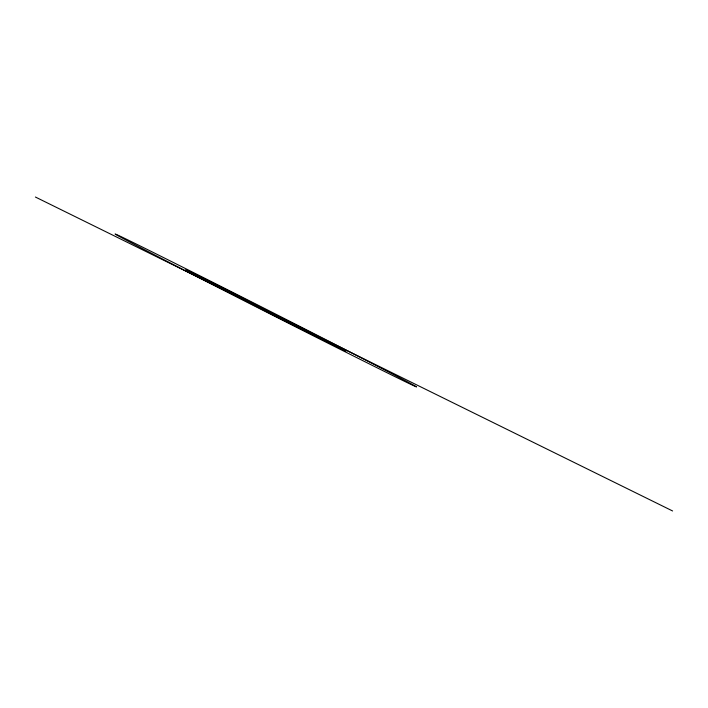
<?xml version="1.0" encoding="UTF-8"?>
<svg xmlns="http://www.w3.org/2000/svg" width="708" height="708" viewBox="0 0 708 708"><rect width="100%" height="100%" fill="white"/><g stroke="black" fill="none" stroke-linecap="round" stroke-linejoin="round"><path stroke-width="1.06" d="M35.4 197.028L672.6 510.972M183.407 269.748A169.026 1.186 26.9 0 0 416.339 386.878A169.026 1.186 26.9 0 0 197.727 274.713A169.026 1.186 26.9 0 0 183.407 269.748M224.631 290.236A89.96 0.628 26.9 0 0 346.008 351.212A89.96 0.628 26.9 0 0 226.737 290.085A89.96 0.628 26.9 0 0 224.631 290.236"/></g></svg>
